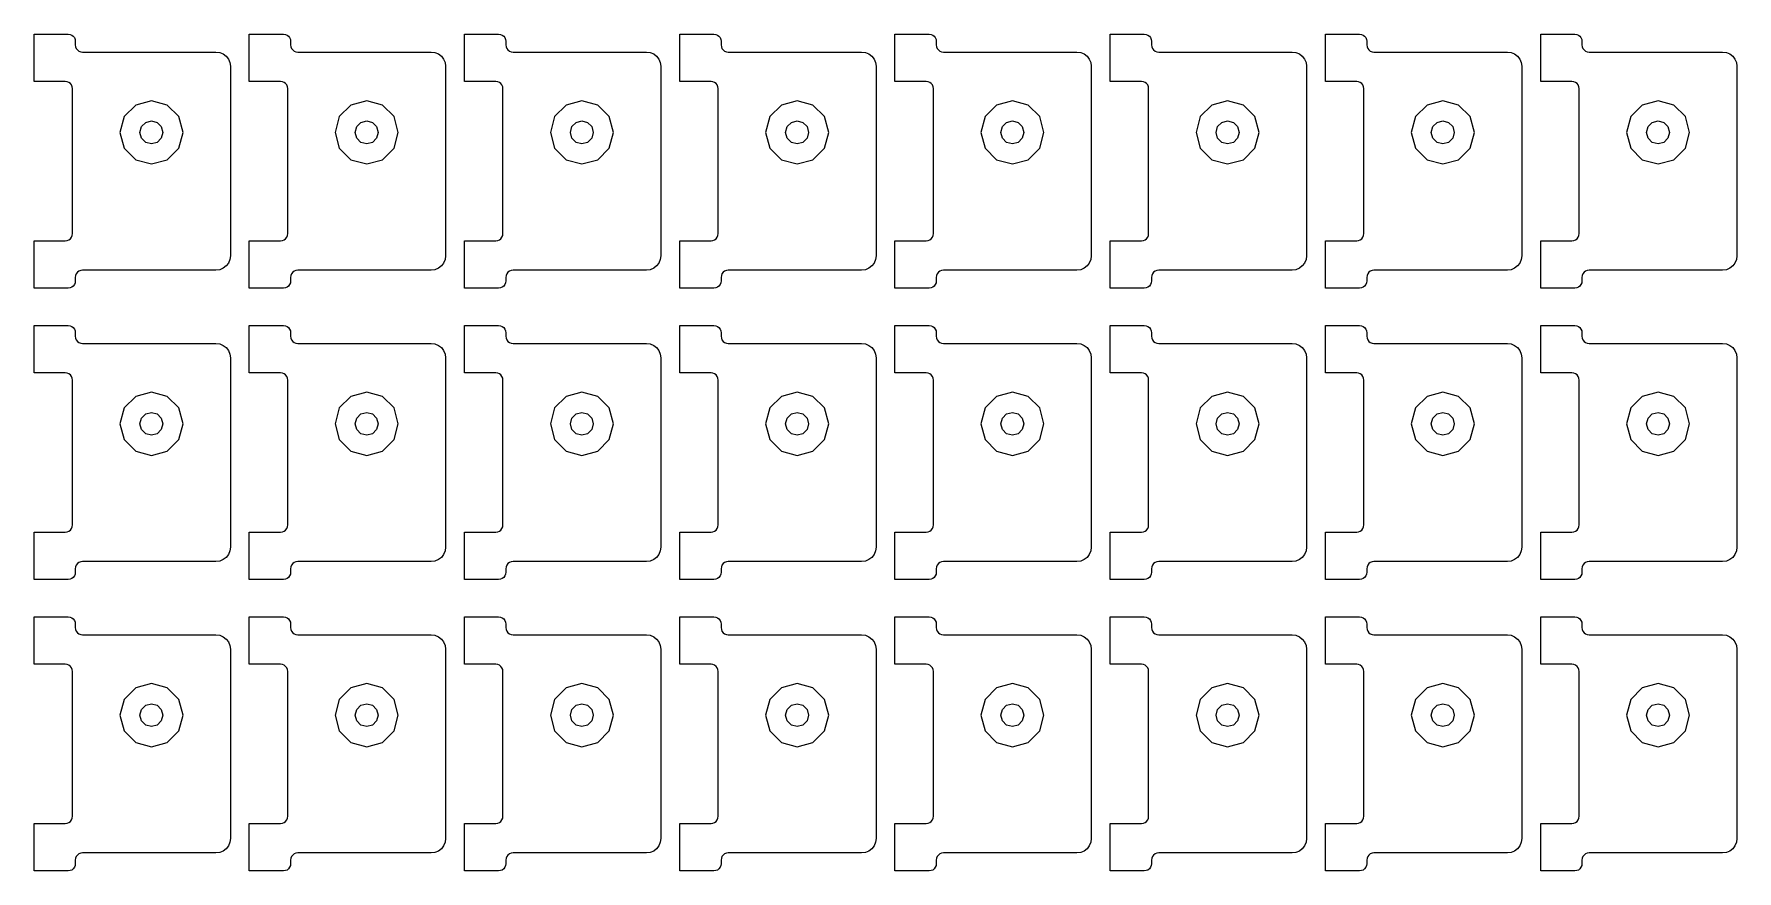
# Model space of a CAD drawing. Extents: x 11 to 212, y 11 to 212.
# Drawn here: x 107.59 to 121.55, y 97.02 to 103.88 of the extents above; entities that cross this region are included whole.
import ezdxf

# ---------------------------------------------------------------- set-up
doc = ezdxf.new("R2010")
doc.units = 0
doc.layers.add('G', color=7, linetype='continuous')

msp = doc.modelspace()

# ---------------------------------------------------------------- linework, layer by layer
at = {"layer": 'G'}
for points in [[(107.847, 102.188), (107.862, 102.19), (107.876, 102.196), (107.889, 102.205), (107.898, 102.218), (107.904, 102.232), (107.906, 102.247), (107.906, 103.435), (107.904, 103.451), (107.898, 103.465), (107.889, 103.477), (107.876, 103.486), (107.862, 103.492), (107.847, 103.494), (107.591, 103.494), (107.591, 103.882), (107.871, 103.882), (107.886, 103.88), (107.9, 103.874), (107.912, 103.865), (107.922, 103.853), (107.927, 103.839), (107.929, 103.824), (107.929, 103.794), (107.931, 103.779), (107.937, 103.765), (107.947, 103.753), (107.959, 103.743), (107.973, 103.737), (107.988, 103.735), (109.082, 103.735), (109.113, 103.731), (109.141, 103.72), (109.166, 103.701), (109.184, 103.676), (109.196, 103.648), (109.2, 103.618), (109.2, 102.065), (109.196, 102.034), (109.184, 102.006), (109.166, 101.982), (109.141, 101.963), (109.113, 101.951), (109.082, 101.947), (107.988, 101.947), (107.973, 101.945), (107.959, 101.939), (107.947, 101.93), (107.937, 101.918), (107.931, 101.903), (107.929, 101.888), (107.929, 101.859), (107.927, 101.844), (107.922, 101.829), (107.912, 101.817), (107.9, 101.808), (107.886, 101.802), (107.871, 101.8), (107.591, 101.8), (107.591, 102.188)], [(109.612, 102.188), (109.627, 102.19), (109.641, 102.196), (109.653, 102.205), (109.663, 102.218), (109.669, 102.232), (109.671, 102.247), (109.671, 103.435), (109.669, 103.451), (109.663, 103.465), (109.653, 103.477), (109.641, 103.486), (109.627, 103.492), (109.612, 103.494), (109.355, 103.494), (109.355, 103.882), (109.635, 103.882), (109.651, 103.88), (109.665, 103.874), (109.677, 103.865), (109.686, 103.853), (109.692, 103.839), (109.694, 103.824), (109.694, 103.794), (109.696, 103.779), (109.702, 103.765), (109.711, 103.753), (109.724, 103.743), (109.738, 103.737), (109.753, 103.735), (110.847, 103.735), (110.878, 103.731), (110.906, 103.72), (110.93, 103.701), (110.949, 103.676), (110.961, 103.648), (110.965, 103.618), (110.965, 102.065), (110.961, 102.034), (110.949, 102.006), (110.93, 101.982), (110.906, 101.963), (110.878, 101.951), (110.847, 101.947), (109.753, 101.947), (109.738, 101.945), (109.724, 101.939), (109.711, 101.93), (109.702, 101.918), (109.696, 101.903), (109.694, 101.888), (109.694, 101.859), (109.692, 101.844), (109.686, 101.829), (109.677, 101.817), (109.665, 101.808), (109.651, 101.802), (109.635, 101.8), (109.355, 101.8), (109.355, 102.188)], [(111.376, 102.188), (111.392, 102.19), (111.406, 102.196), (111.418, 102.205), (111.427, 102.218), (111.433, 102.232), (111.435, 102.247), (111.435, 103.435), (111.433, 103.451), (111.427, 103.465), (111.418, 103.477), (111.406, 103.486), (111.392, 103.492), (111.376, 103.494), (111.12, 103.494), (111.12, 103.882), (111.4, 103.882), (111.415, 103.88), (111.429, 103.874), (111.442, 103.865), (111.451, 103.853), (111.457, 103.839), (111.459, 103.824), (111.459, 103.794), (111.461, 103.779), (111.467, 103.765), (111.476, 103.753), (111.488, 103.743), (111.502, 103.737), (111.518, 103.735), (112.612, 103.735), (112.642, 103.731), (112.671, 103.72), (112.695, 103.701), (112.714, 103.676), (112.725, 103.648), (112.729, 103.618), (112.729, 102.065), (112.725, 102.034), (112.714, 102.006), (112.695, 101.982), (112.671, 101.963), (112.642, 101.951), (112.612, 101.947), (111.518, 101.947), (111.502, 101.945), (111.488, 101.939), (111.476, 101.93), (111.467, 101.918), (111.461, 101.903), (111.459, 101.888), (111.459, 101.859), (111.457, 101.844), (111.451, 101.829), (111.442, 101.817), (111.429, 101.808), (111.415, 101.802), (111.4, 101.8), (111.12, 101.8), (111.12, 102.188)], [(113.141, 102.188), (113.156, 102.19), (113.171, 102.196), (113.183, 102.205), (113.192, 102.218), (113.198, 102.232), (113.2, 102.247), (113.2, 103.435), (113.198, 103.451), (113.192, 103.465), (113.183, 103.477), (113.171, 103.486), (113.156, 103.492), (113.141, 103.494), (112.885, 103.494), (112.885, 103.882), (113.165, 103.882), (113.18, 103.88), (113.194, 103.874), (113.206, 103.865), (113.216, 103.853), (113.222, 103.839), (113.224, 103.824), (113.224, 103.794), (113.226, 103.779), (113.231, 103.765), (113.241, 103.753), (113.253, 103.743), (113.267, 103.737), (113.282, 103.735), (114.376, 103.735), (114.407, 103.731), (114.435, 103.72), (114.46, 103.701), (114.478, 103.676), (114.49, 103.648), (114.494, 103.618), (114.494, 102.065), (114.49, 102.034), (114.478, 102.006), (114.46, 101.982), (114.435, 101.963), (114.407, 101.951), (114.376, 101.947), (113.282, 101.947), (113.267, 101.945), (113.253, 101.939), (113.241, 101.93), (113.231, 101.918), (113.226, 101.903), (113.224, 101.888), (113.224, 101.859), (113.222, 101.844), (113.216, 101.829), (113.206, 101.817), (113.194, 101.808), (113.18, 101.802), (113.165, 101.8), (112.885, 101.8), (112.885, 102.188)], [(114.906, 102.188), (114.921, 102.19), (114.935, 102.196), (114.947, 102.205), (114.957, 102.218), (114.963, 102.232), (114.965, 102.247), (114.965, 103.435), (114.963, 103.451), (114.957, 103.465), (114.947, 103.477), (114.935, 103.486), (114.921, 103.492), (114.906, 103.494), (114.649, 103.494), (114.649, 103.882), (114.929, 103.882), (114.945, 103.88), (114.959, 103.874), (114.971, 103.865), (114.98, 103.853), (114.986, 103.839), (114.988, 103.824), (114.988, 103.794), (114.99, 103.779), (114.996, 103.765), (115.005, 103.753), (115.018, 103.743), (115.032, 103.737), (115.047, 103.735), (116.141, 103.735), (116.172, 103.731), (116.2, 103.72), (116.224, 103.701), (116.243, 103.676), (116.255, 103.648), (116.259, 103.618), (116.259, 102.065), (116.255, 102.034), (116.243, 102.006), (116.224, 101.982), (116.2, 101.963), (116.172, 101.951), (116.141, 101.947), (115.047, 101.947), (115.032, 101.945), (115.018, 101.939), (115.005, 101.93), (114.996, 101.918), (114.99, 101.903), (114.988, 101.888), (114.988, 101.859), (114.986, 101.844), (114.98, 101.829), (114.971, 101.817), (114.959, 101.808), (114.945, 101.802), (114.929, 101.8), (114.649, 101.8), (114.649, 102.188)], [(116.671, 102.188), (116.686, 102.19), (116.7, 102.196), (116.712, 102.205), (116.722, 102.218), (116.727, 102.232), (116.729, 102.247), (116.729, 103.435), (116.727, 103.451), (116.722, 103.465), (116.712, 103.477), (116.7, 103.486), (116.686, 103.492), (116.671, 103.494), (116.414, 103.494), (116.414, 103.882), (116.694, 103.882), (116.709, 103.88), (116.724, 103.874), (116.736, 103.865), (116.745, 103.853), (116.751, 103.839), (116.753, 103.824), (116.753, 103.794), (116.755, 103.779), (116.761, 103.765), (116.77, 103.753), (116.782, 103.743), (116.797, 103.737), (116.812, 103.735), (117.906, 103.735), (117.936, 103.731), (117.965, 103.72), (117.989, 103.701), (118.008, 103.676), (118.02, 103.648), (118.024, 103.618), (118.024, 102.065), (118.02, 102.034), (118.008, 102.006), (117.989, 101.982), (117.965, 101.963), (117.936, 101.951), (117.906, 101.947), (116.812, 101.947), (116.797, 101.945), (116.782, 101.939), (116.77, 101.93), (116.761, 101.918), (116.755, 101.903), (116.753, 101.888), (116.753, 101.859), (116.751, 101.844), (116.745, 101.829), (116.736, 101.817), (116.724, 101.808), (116.709, 101.802), (116.694, 101.8), (116.414, 101.8), (116.414, 102.188)], [(118.435, 102.188), (118.451, 102.19), (118.465, 102.196), (118.477, 102.205), (118.486, 102.218), (118.492, 102.232), (118.494, 102.247), (118.494, 103.435), (118.492, 103.451), (118.486, 103.465), (118.477, 103.477), (118.465, 103.486), (118.451, 103.492), (118.435, 103.494), (118.179, 103.494), (118.179, 103.882), (118.459, 103.882), (118.474, 103.88), (118.488, 103.874), (118.5, 103.865), (118.51, 103.853), (118.516, 103.839), (118.518, 103.824), (118.518, 103.794), (118.52, 103.779), (118.526, 103.765), (118.535, 103.753), (118.547, 103.743), (118.561, 103.737), (118.576, 103.735), (119.671, 103.735), (119.701, 103.731), (119.729, 103.72), (119.754, 103.701), (119.772, 103.676), (119.784, 103.648), (119.788, 103.618), (119.788, 102.065), (119.784, 102.034), (119.772, 102.006), (119.754, 101.982), (119.729, 101.963), (119.701, 101.951), (119.671, 101.947), (118.576, 101.947), (118.561, 101.945), (118.547, 101.939), (118.535, 101.93), (118.526, 101.918), (118.52, 101.903), (118.518, 101.888), (118.518, 101.859), (118.516, 101.844), (118.51, 101.829), (118.5, 101.817), (118.488, 101.808), (118.474, 101.802), (118.459, 101.8), (118.179, 101.8), (118.179, 102.188)], [(120.2, 102.188), (120.215, 102.19), (120.229, 102.196), (120.242, 102.205), (120.251, 102.218), (120.257, 102.232), (120.259, 102.247), (120.259, 103.435), (120.257, 103.451), (120.251, 103.465), (120.242, 103.477), (120.229, 103.486), (120.215, 103.492), (120.2, 103.494), (119.944, 103.494), (119.944, 103.882), (120.224, 103.882), (120.239, 103.88), (120.253, 103.874), (120.265, 103.865), (120.274, 103.853), (120.28, 103.839), (120.282, 103.824), (120.282, 103.794), (120.284, 103.779), (120.29, 103.765), (120.3, 103.753), (120.312, 103.743), (120.326, 103.737), (120.341, 103.735), (121.435, 103.735), (121.466, 103.731), (121.494, 103.72), (121.518, 103.701), (121.537, 103.676), (121.549, 103.648), (121.553, 103.618), (121.553, 102.065), (121.549, 102.034), (121.537, 102.006), (121.518, 101.982), (121.494, 101.963), (121.466, 101.951), (121.435, 101.947), (120.341, 101.947), (120.326, 101.945), (120.312, 101.939), (120.3, 101.93), (120.29, 101.918), (120.284, 101.903), (120.282, 101.888), (120.282, 101.859), (120.28, 101.844), (120.274, 101.829), (120.265, 101.817), (120.253, 101.808), (120.239, 101.802), (120.224, 101.8), (119.944, 101.8), (119.944, 102.188)], [(108.777, 102.947), (108.812, 103.076), (108.777, 103.206), (108.682, 103.301), (108.553, 103.335), (108.424, 103.301), (108.329, 103.206), (108.294, 103.076), (108.329, 102.947), (108.424, 102.852), (108.553, 102.818), (108.682, 102.852)], [(110.542, 102.947), (110.576, 103.076), (110.542, 103.206), (110.447, 103.301), (110.318, 103.335), (110.188, 103.301), (110.093, 103.206), (110.059, 103.076), (110.093, 102.947), (110.188, 102.852), (110.318, 102.818), (110.447, 102.852)], [(112.307, 102.947), (112.341, 103.076), (112.307, 103.206), (112.212, 103.301), (112.082, 103.335), (111.953, 103.301), (111.858, 103.206), (111.824, 103.076), (111.858, 102.947), (111.953, 102.852), (112.082, 102.818), (112.212, 102.852)], [(114.071, 102.947), (114.106, 103.076), (114.071, 103.206), (113.976, 103.301), (113.847, 103.335), (113.718, 103.301), (113.623, 103.206), (113.588, 103.076), (113.623, 102.947), (113.718, 102.852), (113.847, 102.818), (113.976, 102.852)], [(115.836, 102.947), (115.871, 103.076), (115.836, 103.206), (115.741, 103.301), (115.612, 103.335), (115.482, 103.301), (115.388, 103.206), (115.353, 103.076), (115.388, 102.947), (115.482, 102.852), (115.612, 102.818), (115.741, 102.852)], [(117.601, 102.947), (117.635, 103.076), (117.601, 103.206), (117.506, 103.301), (117.376, 103.335), (117.247, 103.301), (117.152, 103.206), (117.118, 103.076), (117.152, 102.947), (117.247, 102.852), (117.376, 102.818), (117.506, 102.852)], [(119.365, 102.947), (119.4, 103.076), (119.365, 103.206), (119.271, 103.301), (119.141, 103.335), (119.012, 103.301), (118.917, 103.206), (118.882, 103.076), (118.917, 102.947), (119.012, 102.852), (119.141, 102.818), (119.271, 102.852)], [(121.13, 102.947), (121.165, 103.076), (121.13, 103.206), (121.035, 103.301), (120.906, 103.335), (120.776, 103.301), (120.682, 103.206), (120.647, 103.076), (120.682, 102.947), (120.776, 102.852), (120.906, 102.818), (121.035, 102.852)], [(108.647, 103.076), (108.634, 103.029), (108.6, 102.995), (108.553, 102.982), (108.506, 102.995), (108.471, 103.029), (108.459, 103.076), (108.471, 103.124), (108.506, 103.158), (108.553, 103.171), (108.6, 103.158), (108.634, 103.124)], [(110.412, 103.076), (110.399, 103.029), (110.365, 102.995), (110.318, 102.982), (110.271, 102.995), (110.236, 103.029), (110.224, 103.076), (110.236, 103.124), (110.271, 103.158), (110.318, 103.171), (110.365, 103.158), (110.399, 103.124)], [(112.176, 103.076), (112.164, 103.029), (112.129, 102.995), (112.082, 102.982), (112.035, 102.995), (112.001, 103.029), (111.988, 103.076), (112.001, 103.124), (112.035, 103.158), (112.082, 103.171), (112.129, 103.158), (112.164, 103.124)], [(113.941, 103.076), (113.929, 103.029), (113.894, 102.995), (113.847, 102.982), (113.8, 102.995), (113.766, 103.029), (113.753, 103.076), (113.766, 103.124), (113.8, 103.158), (113.847, 103.171), (113.894, 103.158), (113.929, 103.124)], [(115.706, 103.076), (115.693, 103.029), (115.659, 102.995), (115.612, 102.982), (115.565, 102.995), (115.53, 103.029), (115.518, 103.076), (115.53, 103.124), (115.565, 103.158), (115.612, 103.171), (115.659, 103.158), (115.693, 103.124)], [(117.471, 103.076), (117.458, 103.029), (117.424, 102.995), (117.376, 102.982), (117.329, 102.995), (117.295, 103.029), (117.282, 103.076), (117.295, 103.124), (117.329, 103.158), (117.376, 103.171), (117.424, 103.158), (117.458, 103.124)], [(119.235, 103.076), (119.223, 103.029), (119.188, 102.995), (119.141, 102.982), (119.094, 102.995), (119.06, 103.029), (119.047, 103.076), (119.06, 103.124), (119.094, 103.158), (119.141, 103.171), (119.188, 103.158), (119.223, 103.124)], [(121, 103.076), (120.987, 103.029), (120.953, 102.995), (120.906, 102.982), (120.859, 102.995), (120.824, 103.029), (120.812, 103.076), (120.824, 103.124), (120.859, 103.158), (120.906, 103.171), (120.953, 103.158), (120.987, 103.124)], [(107.847, 99.8), (107.862, 99.802), (107.876, 99.808), (107.889, 99.817), (107.898, 99.829), (107.904, 99.844), (107.906, 99.859), (107.906, 101.047), (107.904, 101.062), (107.898, 101.076), (107.889, 101.089), (107.876, 101.098), (107.862, 101.104), (107.847, 101.106), (107.591, 101.106), (107.591, 101.494), (107.871, 101.494), (107.886, 101.492), (107.9, 101.486), (107.912, 101.477), (107.922, 101.465), (107.927, 101.451), (107.929, 101.435), (107.929, 101.406), (107.931, 101.391), (107.937, 101.376), (107.947, 101.364), (107.959, 101.355), (107.973, 101.349), (107.988, 101.347), (109.082, 101.347), (109.113, 101.343), (109.141, 101.331), (109.166, 101.313), (109.184, 101.288), (109.196, 101.26), (109.2, 101.229), (109.2, 99.676), (109.196, 99.646), (109.184, 99.618), (109.166, 99.593), (109.141, 99.575), (109.113, 99.563), (109.082, 99.559), (107.988, 99.559), (107.973, 99.557), (107.959, 99.551), (107.947, 99.542), (107.937, 99.529), (107.931, 99.515), (107.929, 99.5), (107.929, 99.471), (107.927, 99.455), (107.922, 99.441), (107.912, 99.429), (107.9, 99.42), (107.886, 99.414), (107.871, 99.412), (107.591, 99.412), (107.591, 99.8)], [(109.612, 99.8), (109.627, 99.802), (109.641, 99.808), (109.653, 99.817), (109.663, 99.829), (109.669, 99.844), (109.671, 99.859), (109.671, 101.047), (109.669, 101.062), (109.663, 101.076), (109.653, 101.089), (109.641, 101.098), (109.627, 101.104), (109.612, 101.106), (109.355, 101.106), (109.355, 101.494), (109.635, 101.494), (109.651, 101.492), (109.665, 101.486), (109.677, 101.477), (109.686, 101.465), (109.692, 101.451), (109.694, 101.435), (109.694, 101.406), (109.696, 101.391), (109.702, 101.376), (109.711, 101.364), (109.724, 101.355), (109.738, 101.349), (109.753, 101.347), (110.847, 101.347), (110.878, 101.343), (110.906, 101.331), (110.93, 101.313), (110.949, 101.288), (110.961, 101.26), (110.965, 101.229), (110.965, 99.676), (110.961, 99.646), (110.949, 99.618), (110.93, 99.593), (110.906, 99.575), (110.878, 99.563), (110.847, 99.559), (109.753, 99.559), (109.738, 99.557), (109.724, 99.551), (109.711, 99.542), (109.702, 99.529), (109.696, 99.515), (109.694, 99.5), (109.694, 99.471), (109.692, 99.455), (109.686, 99.441), (109.677, 99.429), (109.665, 99.42), (109.651, 99.414), (109.635, 99.412), (109.355, 99.412), (109.355, 99.8)], [(111.376, 99.8), (111.392, 99.802), (111.406, 99.808), (111.418, 99.817), (111.427, 99.829), (111.433, 99.844), (111.435, 99.859), (111.435, 101.047), (111.433, 101.062), (111.427, 101.076), (111.418, 101.089), (111.406, 101.098), (111.392, 101.104), (111.376, 101.106), (111.12, 101.106), (111.12, 101.494), (111.4, 101.494), (111.415, 101.492), (111.429, 101.486), (111.442, 101.477), (111.451, 101.465), (111.457, 101.451), (111.459, 101.435), (111.459, 101.406), (111.461, 101.391), (111.467, 101.376), (111.476, 101.364), (111.488, 101.355), (111.502, 101.349), (111.518, 101.347), (112.612, 101.347), (112.642, 101.343), (112.671, 101.331), (112.695, 101.313), (112.714, 101.288), (112.725, 101.26), (112.729, 101.229), (112.729, 99.676), (112.725, 99.646), (112.714, 99.618), (112.695, 99.593), (112.671, 99.575), (112.642, 99.563), (112.612, 99.559), (111.518, 99.559), (111.502, 99.557), (111.488, 99.551), (111.476, 99.542), (111.467, 99.529), (111.461, 99.515), (111.459, 99.5), (111.459, 99.471), (111.457, 99.455), (111.451, 99.441), (111.442, 99.429), (111.429, 99.42), (111.415, 99.414), (111.4, 99.412), (111.12, 99.412), (111.12, 99.8)], [(113.141, 99.8), (113.156, 99.802), (113.171, 99.808), (113.183, 99.817), (113.192, 99.829), (113.198, 99.844), (113.2, 99.859), (113.2, 101.047), (113.198, 101.062), (113.192, 101.076), (113.183, 101.089), (113.171, 101.098), (113.156, 101.104), (113.141, 101.106), (112.885, 101.106), (112.885, 101.494), (113.165, 101.494), (113.18, 101.492), (113.194, 101.486), (113.206, 101.477), (113.216, 101.465), (113.222, 101.451), (113.224, 101.435), (113.224, 101.406), (113.226, 101.391), (113.231, 101.376), (113.241, 101.364), (113.253, 101.355), (113.267, 101.349), (113.282, 101.347), (114.376, 101.347), (114.407, 101.343), (114.435, 101.331), (114.46, 101.313), (114.478, 101.288), (114.49, 101.26), (114.494, 101.229), (114.494, 99.676), (114.49, 99.646), (114.478, 99.618), (114.46, 99.593), (114.435, 99.575), (114.407, 99.563), (114.376, 99.559), (113.282, 99.559), (113.267, 99.557), (113.253, 99.551), (113.241, 99.542), (113.231, 99.529), (113.226, 99.515), (113.224, 99.5), (113.224, 99.471), (113.222, 99.455), (113.216, 99.441), (113.206, 99.429), (113.194, 99.42), (113.18, 99.414), (113.165, 99.412), (112.885, 99.412), (112.885, 99.8)], [(114.906, 99.8), (114.921, 99.802), (114.935, 99.808), (114.947, 99.817), (114.957, 99.829), (114.963, 99.844), (114.965, 99.859), (114.965, 101.047), (114.963, 101.062), (114.957, 101.076), (114.947, 101.089), (114.935, 101.098), (114.921, 101.104), (114.906, 101.106), (114.649, 101.106), (114.649, 101.494), (114.929, 101.494), (114.945, 101.492), (114.959, 101.486), (114.971, 101.477), (114.98, 101.465), (114.986, 101.451), (114.988, 101.435), (114.988, 101.406), (114.99, 101.391), (114.996, 101.376), (115.005, 101.364), (115.018, 101.355), (115.032, 101.349), (115.047, 101.347), (116.141, 101.347), (116.172, 101.343), (116.2, 101.331), (116.224, 101.313), (116.243, 101.288), (116.255, 101.26), (116.259, 101.229), (116.259, 99.676), (116.255, 99.646), (116.243, 99.618), (116.224, 99.593), (116.2, 99.575), (116.172, 99.563), (116.141, 99.559), (115.047, 99.559), (115.032, 99.557), (115.018, 99.551), (115.005, 99.542), (114.996, 99.529), (114.99, 99.515), (114.988, 99.5), (114.988, 99.471), (114.986, 99.455), (114.98, 99.441), (114.971, 99.429), (114.959, 99.42), (114.945, 99.414), (114.929, 99.412), (114.649, 99.412), (114.649, 99.8)], [(116.671, 99.8), (116.686, 99.802), (116.7, 99.808), (116.712, 99.817), (116.722, 99.829), (116.727, 99.844), (116.729, 99.859), (116.729, 101.047), (116.727, 101.062), (116.722, 101.076), (116.712, 101.089), (116.7, 101.098), (116.686, 101.104), (116.671, 101.106), (116.414, 101.106), (116.414, 101.494), (116.694, 101.494), (116.709, 101.492), (116.724, 101.486), (116.736, 101.477), (116.745, 101.465), (116.751, 101.451), (116.753, 101.435), (116.753, 101.406), (116.755, 101.391), (116.761, 101.376), (116.77, 101.364), (116.782, 101.355), (116.797, 101.349), (116.812, 101.347), (117.906, 101.347), (117.936, 101.343), (117.965, 101.331), (117.989, 101.313), (118.008, 101.288), (118.02, 101.26), (118.024, 101.229), (118.024, 99.676), (118.02, 99.646), (118.008, 99.618), (117.989, 99.593), (117.965, 99.575), (117.936, 99.563), (117.906, 99.559), (116.812, 99.559), (116.797, 99.557), (116.782, 99.551), (116.77, 99.542), (116.761, 99.529), (116.755, 99.515), (116.753, 99.5), (116.753, 99.471), (116.751, 99.455), (116.745, 99.441), (116.736, 99.429), (116.724, 99.42), (116.709, 99.414), (116.694, 99.412), (116.414, 99.412), (116.414, 99.8)], [(118.435, 99.8), (118.451, 99.802), (118.465, 99.808), (118.477, 99.817), (118.486, 99.829), (118.492, 99.844), (118.494, 99.859), (118.494, 101.047), (118.492, 101.062), (118.486, 101.076), (118.477, 101.089), (118.465, 101.098), (118.451, 101.104), (118.435, 101.106), (118.179, 101.106), (118.179, 101.494), (118.459, 101.494), (118.474, 101.492), (118.488, 101.486), (118.5, 101.477), (118.51, 101.465), (118.516, 101.451), (118.518, 101.435), (118.518, 101.406), (118.52, 101.391), (118.526, 101.376), (118.535, 101.364), (118.547, 101.355), (118.561, 101.349), (118.576, 101.347), (119.671, 101.347), (119.701, 101.343), (119.729, 101.331), (119.754, 101.313), (119.772, 101.288), (119.784, 101.26), (119.788, 101.229), (119.788, 99.676), (119.784, 99.646), (119.772, 99.618), (119.754, 99.593), (119.729, 99.575), (119.701, 99.563), (119.671, 99.559), (118.576, 99.559), (118.561, 99.557), (118.547, 99.551), (118.535, 99.542), (118.526, 99.529), (118.52, 99.515), (118.518, 99.5), (118.518, 99.471), (118.516, 99.455), (118.51, 99.441), (118.5, 99.429), (118.488, 99.42), (118.474, 99.414), (118.459, 99.412), (118.179, 99.412), (118.179, 99.8)], [(120.2, 99.8), (120.215, 99.802), (120.229, 99.808), (120.242, 99.817), (120.251, 99.829), (120.257, 99.844), (120.259, 99.859), (120.259, 101.047), (120.257, 101.062), (120.251, 101.076), (120.242, 101.089), (120.229, 101.098), (120.215, 101.104), (120.2, 101.106), (119.944, 101.106), (119.944, 101.494), (120.224, 101.494), (120.239, 101.492), (120.253, 101.486), (120.265, 101.477), (120.274, 101.465), (120.28, 101.451), (120.282, 101.435), (120.282, 101.406), (120.284, 101.391), (120.29, 101.376), (120.3, 101.364), (120.312, 101.355), (120.326, 101.349), (120.341, 101.347), (121.435, 101.347), (121.466, 101.343), (121.494, 101.331), (121.518, 101.313), (121.537, 101.288), (121.549, 101.26), (121.553, 101.229), (121.553, 99.676), (121.549, 99.646), (121.537, 99.618), (121.518, 99.593), (121.494, 99.575), (121.466, 99.563), (121.435, 99.559), (120.341, 99.559), (120.326, 99.557), (120.312, 99.551), (120.3, 99.542), (120.29, 99.529), (120.284, 99.515), (120.282, 99.5), (120.282, 99.471), (120.28, 99.455), (120.274, 99.441), (120.265, 99.429), (120.253, 99.42), (120.239, 99.414), (120.224, 99.412), (119.944, 99.412), (119.944, 99.8)], [(108.777, 100.559), (108.812, 100.688), (108.777, 100.818), (108.682, 100.912), (108.553, 100.947), (108.424, 100.912), (108.329, 100.818), (108.294, 100.688), (108.329, 100.559), (108.424, 100.464), (108.553, 100.429), (108.682, 100.464)], [(110.542, 100.559), (110.576, 100.688), (110.542, 100.818), (110.447, 100.912), (110.318, 100.947), (110.188, 100.912), (110.093, 100.818), (110.059, 100.688), (110.093, 100.559), (110.188, 100.464), (110.318, 100.429), (110.447, 100.464)], [(112.307, 100.559), (112.341, 100.688), (112.307, 100.818), (112.212, 100.912), (112.082, 100.947), (111.953, 100.912), (111.858, 100.818), (111.824, 100.688), (111.858, 100.559), (111.953, 100.464), (112.082, 100.429), (112.212, 100.464)], [(114.071, 100.559), (114.106, 100.688), (114.071, 100.818), (113.976, 100.912), (113.847, 100.947), (113.718, 100.912), (113.623, 100.818), (113.588, 100.688), (113.623, 100.559), (113.718, 100.464), (113.847, 100.429), (113.976, 100.464)], [(115.836, 100.559), (115.871, 100.688), (115.836, 100.818), (115.741, 100.912), (115.612, 100.947), (115.482, 100.912), (115.388, 100.818), (115.353, 100.688), (115.388, 100.559), (115.482, 100.464), (115.612, 100.429), (115.741, 100.464)], [(117.601, 100.559), (117.635, 100.688), (117.601, 100.818), (117.506, 100.912), (117.376, 100.947), (117.247, 100.912), (117.152, 100.818), (117.118, 100.688), (117.152, 100.559), (117.247, 100.464), (117.376, 100.429), (117.506, 100.464)], [(119.365, 100.559), (119.4, 100.688), (119.365, 100.818), (119.271, 100.912), (119.141, 100.947), (119.012, 100.912), (118.917, 100.818), (118.882, 100.688), (118.917, 100.559), (119.012, 100.464), (119.141, 100.429), (119.271, 100.464)], [(121.13, 100.559), (121.165, 100.688), (121.13, 100.818), (121.035, 100.912), (120.906, 100.947), (120.776, 100.912), (120.682, 100.818), (120.647, 100.688), (120.682, 100.559), (120.776, 100.464), (120.906, 100.429), (121.035, 100.464)], [(108.647, 100.688), (108.634, 100.641), (108.6, 100.607), (108.553, 100.594), (108.506, 100.607), (108.471, 100.641), (108.459, 100.688), (108.471, 100.735), (108.506, 100.77), (108.553, 100.782), (108.6, 100.77), (108.634, 100.735)], [(110.412, 100.688), (110.399, 100.641), (110.365, 100.607), (110.318, 100.594), (110.271, 100.607), (110.236, 100.641), (110.224, 100.688), (110.236, 100.735), (110.271, 100.77), (110.318, 100.782), (110.365, 100.77), (110.399, 100.735)], [(112.176, 100.688), (112.164, 100.641), (112.129, 100.607), (112.082, 100.594), (112.035, 100.607), (112.001, 100.641), (111.988, 100.688), (112.001, 100.735), (112.035, 100.77), (112.082, 100.782), (112.129, 100.77), (112.164, 100.735)], [(113.941, 100.688), (113.929, 100.641), (113.894, 100.607), (113.847, 100.594), (113.8, 100.607), (113.766, 100.641), (113.753, 100.688), (113.766, 100.735), (113.8, 100.77), (113.847, 100.782), (113.894, 100.77), (113.929, 100.735)], [(115.706, 100.688), (115.693, 100.641), (115.659, 100.607), (115.612, 100.594), (115.565, 100.607), (115.53, 100.641), (115.518, 100.688), (115.53, 100.735), (115.565, 100.77), (115.612, 100.782), (115.659, 100.77), (115.693, 100.735)], [(117.471, 100.688), (117.458, 100.641), (117.424, 100.607), (117.376, 100.594), (117.329, 100.607), (117.295, 100.641), (117.282, 100.688), (117.295, 100.735), (117.329, 100.77), (117.376, 100.782), (117.424, 100.77), (117.458, 100.735)], [(119.235, 100.688), (119.223, 100.641), (119.188, 100.607), (119.141, 100.594), (119.094, 100.607), (119.06, 100.641), (119.047, 100.688), (119.06, 100.735), (119.094, 100.77), (119.141, 100.782), (119.188, 100.77), (119.223, 100.735)], [(121, 100.688), (120.987, 100.641), (120.953, 100.607), (120.906, 100.594), (120.859, 100.607), (120.824, 100.641), (120.812, 100.688), (120.824, 100.735), (120.859, 100.77), (120.906, 100.782), (120.953, 100.77), (120.987, 100.735)], [(107.847, 97.412), (107.862, 97.414), (107.876, 97.42), (107.889, 97.429), (107.898, 97.441), (107.904, 97.455), (107.906, 97.471), (107.906, 98.659), (107.904, 98.674), (107.898, 98.688), (107.889, 98.7), (107.876, 98.71), (107.862, 98.716), (107.847, 98.718), (107.591, 98.718), (107.591, 99.106), (107.871, 99.106), (107.886, 99.104), (107.9, 99.098), (107.912, 99.089), (107.922, 99.076), (107.927, 99.062), (107.929, 99.047), (107.929, 99.018), (107.931, 99.002), (107.937, 98.988), (107.947, 98.976), (107.959, 98.967), (107.973, 98.961), (107.988, 98.959), (109.082, 98.959), (109.113, 98.955), (109.141, 98.943), (109.166, 98.924), (109.184, 98.9), (109.196, 98.872), (109.2, 98.841), (109.2, 97.288), (109.196, 97.258), (109.184, 97.229), (109.166, 97.205), (109.141, 97.186), (109.113, 97.175), (109.082, 97.171), (107.988, 97.171), (107.973, 97.169), (107.959, 97.163), (107.947, 97.153), (107.937, 97.141), (107.931, 97.127), (107.929, 97.112), (107.929, 97.082), (107.927, 97.067), (107.922, 97.053), (107.912, 97.041), (107.9, 97.031), (107.886, 97.026), (107.871, 97.024), (107.591, 97.024), (107.591, 97.412)], [(109.612, 97.412), (109.627, 97.414), (109.641, 97.42), (109.653, 97.429), (109.663, 97.441), (109.669, 97.455), (109.671, 97.471), (109.671, 98.659), (109.669, 98.674), (109.663, 98.688), (109.653, 98.7), (109.641, 98.71), (109.627, 98.716), (109.612, 98.718), (109.355, 98.718), (109.355, 99.106), (109.635, 99.106), (109.651, 99.104), (109.665, 99.098), (109.677, 99.089), (109.686, 99.076), (109.692, 99.062), (109.694, 99.047), (109.694, 99.018), (109.696, 99.002), (109.702, 98.988), (109.711, 98.976), (109.724, 98.967), (109.738, 98.961), (109.753, 98.959), (110.847, 98.959), (110.878, 98.955), (110.906, 98.943), (110.93, 98.924), (110.949, 98.9), (110.961, 98.872), (110.965, 98.841), (110.965, 97.288), (110.961, 97.258), (110.949, 97.229), (110.93, 97.205), (110.906, 97.186), (110.878, 97.175), (110.847, 97.171), (109.753, 97.171), (109.738, 97.169), (109.724, 97.163), (109.711, 97.153), (109.702, 97.141), (109.696, 97.127), (109.694, 97.112), (109.694, 97.082), (109.692, 97.067), (109.686, 97.053), (109.677, 97.041), (109.665, 97.031), (109.651, 97.026), (109.635, 97.024), (109.355, 97.024), (109.355, 97.412)], [(111.376, 97.412), (111.392, 97.414), (111.406, 97.42), (111.418, 97.429), (111.427, 97.441), (111.433, 97.455), (111.435, 97.471), (111.435, 98.659), (111.433, 98.674), (111.427, 98.688), (111.418, 98.7), (111.406, 98.71), (111.392, 98.716), (111.376, 98.718), (111.12, 98.718), (111.12, 99.106), (111.4, 99.106), (111.415, 99.104), (111.429, 99.098), (111.442, 99.089), (111.451, 99.076), (111.457, 99.062), (111.459, 99.047), (111.459, 99.018), (111.461, 99.002), (111.467, 98.988), (111.476, 98.976), (111.488, 98.967), (111.502, 98.961), (111.518, 98.959), (112.612, 98.959), (112.642, 98.955), (112.671, 98.943), (112.695, 98.924), (112.714, 98.9), (112.725, 98.872), (112.729, 98.841), (112.729, 97.288), (112.725, 97.258), (112.714, 97.229), (112.695, 97.205), (112.671, 97.186), (112.642, 97.175), (112.612, 97.171), (111.518, 97.171), (111.502, 97.169), (111.488, 97.163), (111.476, 97.153), (111.467, 97.141), (111.461, 97.127), (111.459, 97.112), (111.459, 97.082), (111.457, 97.067), (111.451, 97.053), (111.442, 97.041), (111.429, 97.031), (111.415, 97.026), (111.4, 97.024), (111.12, 97.024), (111.12, 97.412)], [(113.141, 97.412), (113.156, 97.414), (113.171, 97.42), (113.183, 97.429), (113.192, 97.441), (113.198, 97.455), (113.2, 97.471), (113.2, 98.659), (113.198, 98.674), (113.192, 98.688), (113.183, 98.7), (113.171, 98.71), (113.156, 98.716), (113.141, 98.718), (112.885, 98.718), (112.885, 99.106), (113.165, 99.106), (113.18, 99.104), (113.194, 99.098), (113.206, 99.089), (113.216, 99.076), (113.222, 99.062), (113.224, 99.047), (113.224, 99.018), (113.226, 99.002), (113.231, 98.988), (113.241, 98.976), (113.253, 98.967), (113.267, 98.961), (113.282, 98.959), (114.376, 98.959), (114.407, 98.955), (114.435, 98.943), (114.46, 98.924), (114.478, 98.9), (114.49, 98.872), (114.494, 98.841), (114.494, 97.288), (114.49, 97.258), (114.478, 97.229), (114.46, 97.205), (114.435, 97.186), (114.407, 97.175), (114.376, 97.171), (113.282, 97.171), (113.267, 97.169), (113.253, 97.163), (113.241, 97.153), (113.231, 97.141), (113.226, 97.127), (113.224, 97.112), (113.224, 97.082), (113.222, 97.067), (113.216, 97.053), (113.206, 97.041), (113.194, 97.031), (113.18, 97.026), (113.165, 97.024), (112.885, 97.024), (112.885, 97.412)], [(114.906, 97.412), (114.921, 97.414), (114.935, 97.42), (114.947, 97.429), (114.957, 97.441), (114.963, 97.455), (114.965, 97.471), (114.965, 98.659), (114.963, 98.674), (114.957, 98.688), (114.947, 98.7), (114.935, 98.71), (114.921, 98.716), (114.906, 98.718), (114.649, 98.718), (114.649, 99.106), (114.929, 99.106), (114.945, 99.104), (114.959, 99.098), (114.971, 99.089), (114.98, 99.076), (114.986, 99.062), (114.988, 99.047), (114.988, 99.018), (114.99, 99.002), (114.996, 98.988), (115.005, 98.976), (115.018, 98.967), (115.032, 98.961), (115.047, 98.959), (116.141, 98.959), (116.172, 98.955), (116.2, 98.943), (116.224, 98.924), (116.243, 98.9), (116.255, 98.872), (116.259, 98.841), (116.259, 97.288), (116.255, 97.258), (116.243, 97.229), (116.224, 97.205), (116.2, 97.186), (116.172, 97.175), (116.141, 97.171), (115.047, 97.171), (115.032, 97.169), (115.018, 97.163), (115.005, 97.153), (114.996, 97.141), (114.99, 97.127), (114.988, 97.112), (114.988, 97.082), (114.986, 97.067), (114.98, 97.053), (114.971, 97.041), (114.959, 97.031), (114.945, 97.026), (114.929, 97.024), (114.649, 97.024), (114.649, 97.412)], [(116.671, 97.412), (116.686, 97.414), (116.7, 97.42), (116.712, 97.429), (116.722, 97.441), (116.727, 97.455), (116.729, 97.471), (116.729, 98.659), (116.727, 98.674), (116.722, 98.688), (116.712, 98.7), (116.7, 98.71), (116.686, 98.716), (116.671, 98.718), (116.414, 98.718), (116.414, 99.106), (116.694, 99.106), (116.709, 99.104), (116.724, 99.098), (116.736, 99.089), (116.745, 99.076), (116.751, 99.062), (116.753, 99.047), (116.753, 99.018), (116.755, 99.002), (116.761, 98.988), (116.77, 98.976), (116.782, 98.967), (116.797, 98.961), (116.812, 98.959), (117.906, 98.959), (117.936, 98.955), (117.965, 98.943), (117.989, 98.924), (118.008, 98.9), (118.02, 98.872), (118.024, 98.841), (118.024, 97.288), (118.02, 97.258), (118.008, 97.229), (117.989, 97.205), (117.965, 97.186), (117.936, 97.175), (117.906, 97.171), (116.812, 97.171), (116.797, 97.169), (116.782, 97.163), (116.77, 97.153), (116.761, 97.141), (116.755, 97.127), (116.753, 97.112), (116.753, 97.082), (116.751, 97.067), (116.745, 97.053), (116.736, 97.041), (116.724, 97.031), (116.709, 97.026), (116.694, 97.024), (116.414, 97.024), (116.414, 97.412)], [(118.435, 97.412), (118.451, 97.414), (118.465, 97.42), (118.477, 97.429), (118.486, 97.441), (118.492, 97.455), (118.494, 97.471), (118.494, 98.659), (118.492, 98.674), (118.486, 98.688), (118.477, 98.7), (118.465, 98.71), (118.451, 98.716), (118.435, 98.718), (118.179, 98.718), (118.179, 99.106), (118.459, 99.106), (118.474, 99.104), (118.488, 99.098), (118.5, 99.089), (118.51, 99.076), (118.516, 99.062), (118.518, 99.047), (118.518, 99.018), (118.52, 99.002), (118.526, 98.988), (118.535, 98.976), (118.547, 98.967), (118.561, 98.961), (118.576, 98.959), (119.671, 98.959), (119.701, 98.955), (119.729, 98.943), (119.754, 98.924), (119.772, 98.9), (119.784, 98.872), (119.788, 98.841), (119.788, 97.288), (119.784, 97.258), (119.772, 97.229), (119.754, 97.205), (119.729, 97.186), (119.701, 97.175), (119.671, 97.171), (118.576, 97.171), (118.561, 97.169), (118.547, 97.163), (118.535, 97.153), (118.526, 97.141), (118.52, 97.127), (118.518, 97.112), (118.518, 97.082), (118.516, 97.067), (118.51, 97.053), (118.5, 97.041), (118.488, 97.031), (118.474, 97.026), (118.459, 97.024), (118.179, 97.024), (118.179, 97.412)], [(120.2, 97.412), (120.215, 97.414), (120.229, 97.42), (120.242, 97.429), (120.251, 97.441), (120.257, 97.455), (120.259, 97.471), (120.259, 98.659), (120.257, 98.674), (120.251, 98.688), (120.242, 98.7), (120.229, 98.71), (120.215, 98.716), (120.2, 98.718), (119.944, 98.718), (119.944, 99.106), (120.224, 99.106), (120.239, 99.104), (120.253, 99.098), (120.265, 99.089), (120.274, 99.076), (120.28, 99.062), (120.282, 99.047), (120.282, 99.018), (120.284, 99.002), (120.29, 98.988), (120.3, 98.976), (120.312, 98.967), (120.326, 98.961), (120.341, 98.959), (121.435, 98.959), (121.466, 98.955), (121.494, 98.943), (121.518, 98.924), (121.537, 98.9), (121.549, 98.872), (121.553, 98.841), (121.553, 97.288), (121.549, 97.258), (121.537, 97.229), (121.518, 97.205), (121.494, 97.186), (121.466, 97.175), (121.435, 97.171), (120.341, 97.171), (120.326, 97.169), (120.312, 97.163), (120.3, 97.153), (120.29, 97.141), (120.284, 97.127), (120.282, 97.112), (120.282, 97.082), (120.28, 97.067), (120.274, 97.053), (120.265, 97.041), (120.253, 97.031), (120.239, 97.026), (120.224, 97.024), (119.944, 97.024), (119.944, 97.412)], [(108.777, 98.171), (108.812, 98.3), (108.777, 98.429), (108.682, 98.524), (108.553, 98.559), (108.424, 98.524), (108.329, 98.429), (108.294, 98.3), (108.329, 98.171), (108.424, 98.076), (108.553, 98.041), (108.682, 98.076)], [(110.542, 98.171), (110.576, 98.3), (110.542, 98.429), (110.447, 98.524), (110.318, 98.559), (110.188, 98.524), (110.093, 98.429), (110.059, 98.3), (110.093, 98.171), (110.188, 98.076), (110.318, 98.041), (110.447, 98.076)], [(112.307, 98.171), (112.341, 98.3), (112.307, 98.429), (112.212, 98.524), (112.082, 98.559), (111.953, 98.524), (111.858, 98.429), (111.824, 98.3), (111.858, 98.171), (111.953, 98.076), (112.082, 98.041), (112.212, 98.076)], [(114.071, 98.171), (114.106, 98.3), (114.071, 98.429), (113.976, 98.524), (113.847, 98.559), (113.718, 98.524), (113.623, 98.429), (113.588, 98.3), (113.623, 98.171), (113.718, 98.076), (113.847, 98.041), (113.976, 98.076)], [(115.836, 98.171), (115.871, 98.3), (115.836, 98.429), (115.741, 98.524), (115.612, 98.559), (115.482, 98.524), (115.388, 98.429), (115.353, 98.3), (115.388, 98.171), (115.482, 98.076), (115.612, 98.041), (115.741, 98.076)], [(117.601, 98.171), (117.635, 98.3), (117.601, 98.429), (117.506, 98.524), (117.376, 98.559), (117.247, 98.524), (117.152, 98.429), (117.118, 98.3), (117.152, 98.171), (117.247, 98.076), (117.376, 98.041), (117.506, 98.076)], [(119.365, 98.171), (119.4, 98.3), (119.365, 98.429), (119.271, 98.524), (119.141, 98.559), (119.012, 98.524), (118.917, 98.429), (118.882, 98.3), (118.917, 98.171), (119.012, 98.076), (119.141, 98.041), (119.271, 98.076)], [(121.13, 98.171), (121.165, 98.3), (121.13, 98.429), (121.035, 98.524), (120.906, 98.559), (120.776, 98.524), (120.682, 98.429), (120.647, 98.3), (120.682, 98.171), (120.776, 98.076), (120.906, 98.041), (121.035, 98.076)], [(108.647, 98.3), (108.634, 98.253), (108.6, 98.218), (108.553, 98.206), (108.506, 98.218), (108.471, 98.253), (108.459, 98.3), (108.471, 98.347), (108.506, 98.382), (108.553, 98.394), (108.6, 98.382), (108.634, 98.347)], [(110.412, 98.3), (110.399, 98.253), (110.365, 98.218), (110.318, 98.206), (110.271, 98.218), (110.236, 98.253), (110.224, 98.3), (110.236, 98.347), (110.271, 98.382), (110.318, 98.394), (110.365, 98.382), (110.399, 98.347)], [(112.176, 98.3), (112.164, 98.253), (112.129, 98.218), (112.082, 98.206), (112.035, 98.218), (112.001, 98.253), (111.988, 98.3), (112.001, 98.347), (112.035, 98.382), (112.082, 98.394), (112.129, 98.382), (112.164, 98.347)], [(113.941, 98.3), (113.929, 98.253), (113.894, 98.218), (113.847, 98.206), (113.8, 98.218), (113.766, 98.253), (113.753, 98.3), (113.766, 98.347), (113.8, 98.382), (113.847, 98.394), (113.894, 98.382), (113.929, 98.347)], [(115.706, 98.3), (115.693, 98.253), (115.659, 98.218), (115.612, 98.206), (115.565, 98.218), (115.53, 98.253), (115.518, 98.3), (115.53, 98.347), (115.565, 98.382), (115.612, 98.394), (115.659, 98.382), (115.693, 98.347)], [(117.471, 98.3), (117.458, 98.253), (117.424, 98.218), (117.376, 98.206), (117.329, 98.218), (117.295, 98.253), (117.282, 98.3), (117.295, 98.347), (117.329, 98.382), (117.376, 98.394), (117.424, 98.382), (117.458, 98.347)], [(119.235, 98.3), (119.223, 98.253), (119.188, 98.218), (119.141, 98.206), (119.094, 98.218), (119.06, 98.253), (119.047, 98.3), (119.06, 98.347), (119.094, 98.382), (119.141, 98.394), (119.188, 98.382), (119.223, 98.347)], [(121, 98.3), (120.987, 98.253), (120.953, 98.218), (120.906, 98.206), (120.859, 98.218), (120.824, 98.253), (120.812, 98.3), (120.824, 98.347), (120.859, 98.382), (120.906, 98.394), (120.953, 98.382), (120.987, 98.347)]]:
    msp.add_lwpolyline(points, close=True, dxfattribs=at)

doc.saveas('drawing.dxf')
